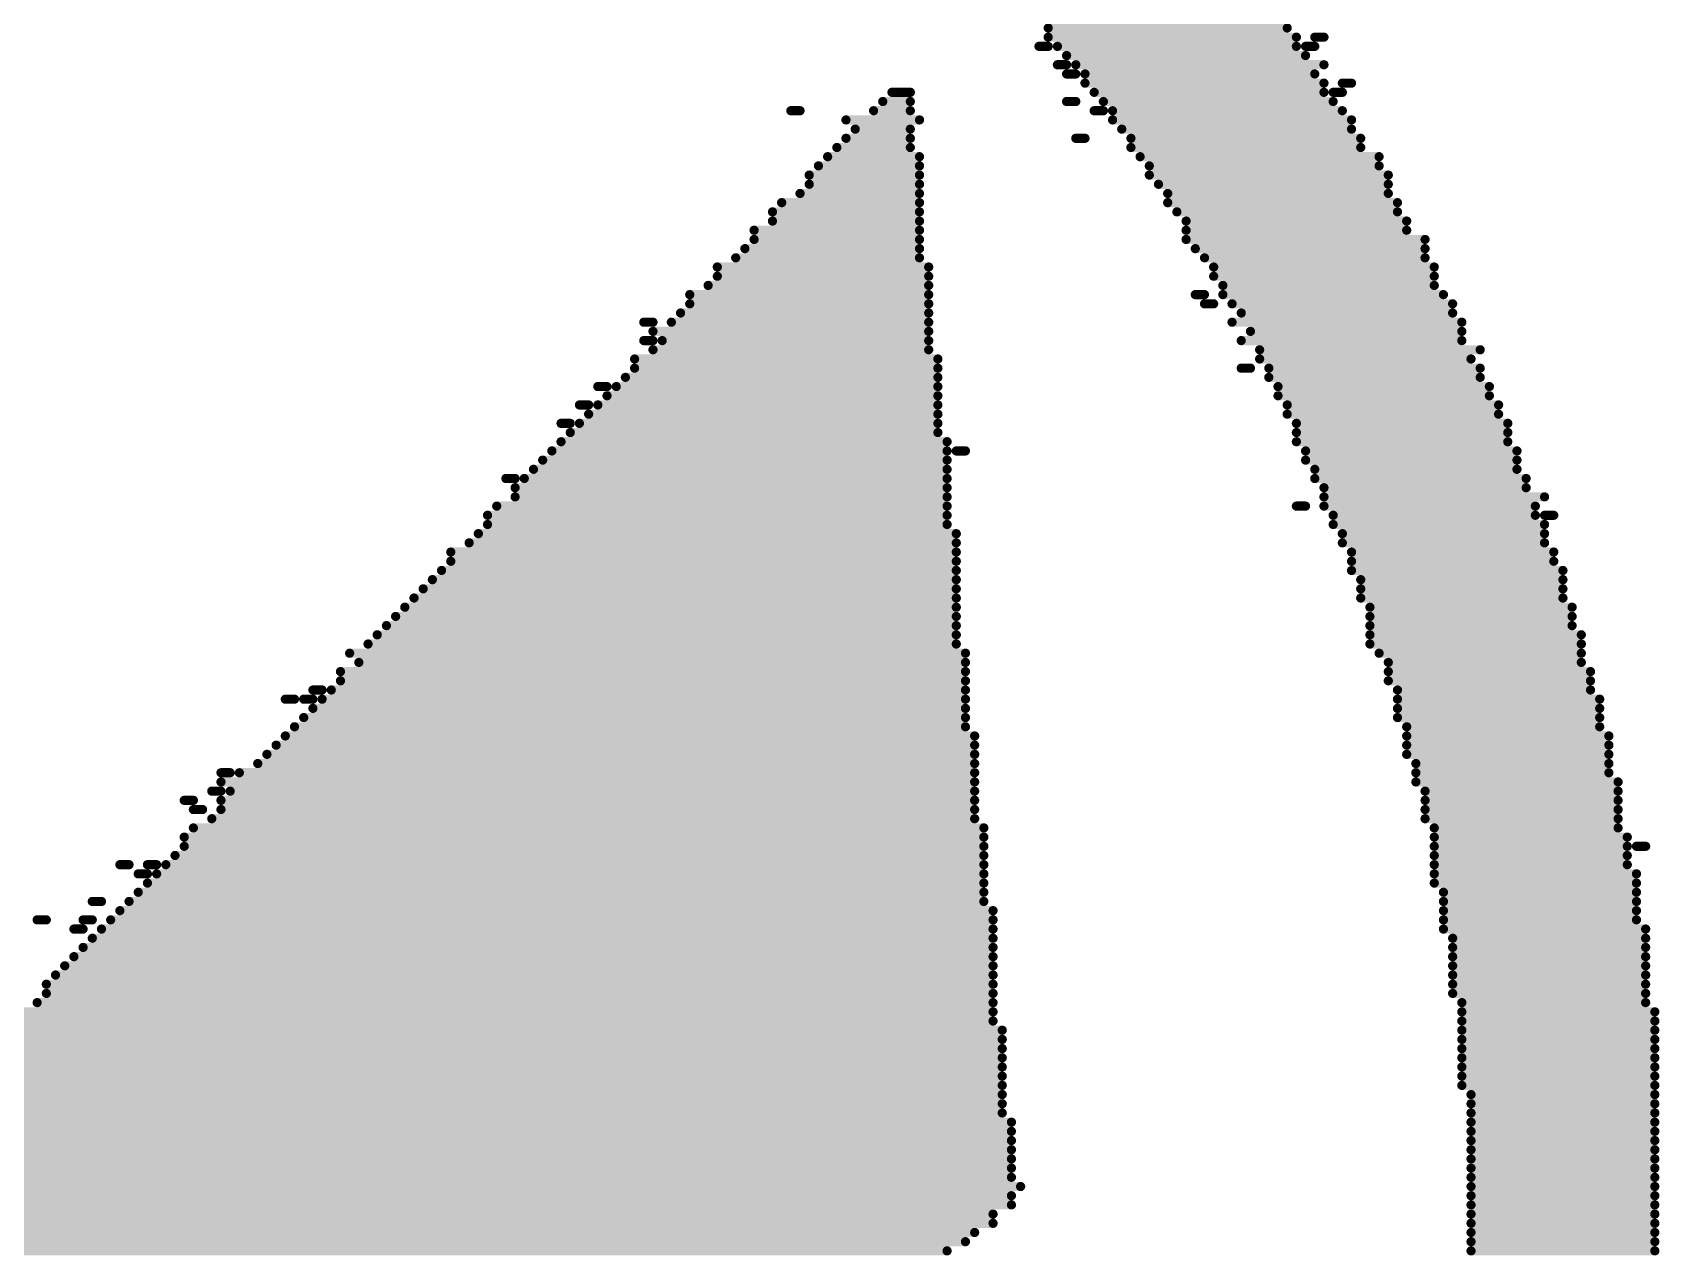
# Model space of a CAD drawing. Header units: inches. Extents: x -0.4 to 12.9, y -0.9 to 6.
# Drawn here: x 0.855 to 1.032, y 2.1368 to 2.2698 of the extents above; entities that cross this region are included whole.
import ezdxf

# ---------------------------------------------------------------- set-up
doc = ezdxf.new("R2010")
doc.units = ezdxf.units.IN
doc.header["$MEASUREMENT"] = 0
doc.layers.add('Bottom Overlay', color=54, linetype='Continuous')

msp = doc.modelspace()

# ---------------------------------------------------------------- linework, layer by layer
at = {"layer": 'Bottom Overlay', "const_width": 0.001}
for points in [[(0.96545, 2.27025), (0.99145, 2.27025)], [(0.96545, 2.26925), (0.99245, 2.26925)], [(0.99445, 2.26925), (0.99545, 2.26925)], [(0.96445, 2.26825), (0.96545, 2.26825)], [(0.96645, 2.26825), (0.99245, 2.26825)], [(0.96745, 2.26725), (0.99345, 2.26725)], [(0.99345, 2.26825), (0.99445, 2.26825)], [(0.96645, 2.26625), (0.96745, 2.26625)], [(0.96745, 2.26525), (0.96845, 2.26525)], [(0.96845, 2.26625), (0.99545, 2.26625)], [(0.96945, 2.26525), (0.99445, 2.26525)], [(0.96945, 2.26425), (0.99545, 2.26425)], [(0.99745, 2.26425), (0.99845, 2.26425)], [(0.94745, 2.26225), (0.95045, 2.26225)], [(0.94845, 2.26325), (0.95045, 2.26325)], [(0.96745, 2.26225), (0.96845, 2.26225)], [(0.97045, 2.26325), (0.99545, 2.26325)], [(0.97145, 2.26225), (0.99645, 2.26225)], [(0.99645, 2.26325), (0.99745, 2.26325)], [(0.93745, 2.26125), (0.93845, 2.26125)], [(0.94345, 2.26025), (0.95145, 2.26025)], [(0.94645, 2.26125), (0.95045, 2.26125)], [(0.97045, 2.26125), (0.97145, 2.26125)], [(0.97245, 2.26125), (0.99745, 2.26125)], [(0.97245, 2.26025), (0.99845, 2.26025)], [(0.94345, 2.25825), (0.95045, 2.25825)], [(0.94445, 2.25925), (0.95045, 2.25925)], [(0.96845, 2.25825), (0.96945, 2.25825)], [(0.97345, 2.25925), (0.99845, 2.25925)], [(0.97445, 2.25825), (0.99945, 2.25825)], [(0.94145, 2.25625), (0.95145, 2.25625)], [(0.94245, 2.25725), (0.95045, 2.25725)], [(0.97445, 2.25725), (0.99945, 2.25725)], [(0.97545, 2.25625), (1.00145, 2.25625)], [(0.94045, 2.25525), (0.95145, 2.25525)], [(0.97645, 2.25525), (1.00145, 2.25525)], [(0.93945, 2.25425), (0.95145, 2.25425)], [(0.93945, 2.25325), (0.95145, 2.25325)], [(0.97645, 2.25425), (1.00245, 2.25425)], [(0.97745, 2.25325), (1.00245, 2.25325)], [(0.93645, 2.25125), (0.95145, 2.25125)], [(0.93845, 2.25225), (0.95145, 2.25225)], [(0.97845, 2.25225), (1.00245, 2.25225)], [(0.97845, 2.25125), (1.00345, 2.25125)], [(0.93545, 2.25025), (0.95145, 2.25025)], [(0.93545, 2.24925), (0.95145, 2.24925)], [(0.97945, 2.25025), (1.00345, 2.25025)], [(0.98045, 2.24925), (1.00445, 2.24925)], [(0.93345, 2.24825), (0.95145, 2.24825)], [(0.98045, 2.24825), (1.00445, 2.24825)], [(0.93245, 2.24625), (0.95145, 2.24625)], [(0.93345, 2.24725), (0.95145, 2.24725)], [(0.98045, 2.24725), (1.00645, 2.24725)], [(0.98145, 2.24625), (1.00645, 2.24625)], [(0.92945, 2.24425), (0.95245, 2.24425)], [(0.93145, 2.24525), (0.95145, 2.24525)], [(0.98245, 2.24525), (1.00645, 2.24525)], [(0.98345, 2.24425), (1.00745, 2.24425)], [(0.92845, 2.24225), (0.95245, 2.24225)], [(0.92945, 2.24325), (0.95245, 2.24325)], [(0.98345, 2.24325), (1.00745, 2.24325)], [(0.98445, 2.24225), (1.00745, 2.24225)], [(0.92645, 2.24125), (0.95245, 2.24125)], [(0.98145, 2.24125), (0.98245, 2.24125)], [(0.98445, 2.24125), (1.00845, 2.24125)], [(0.92545, 2.23925), (0.95245, 2.23925)], [(0.92645, 2.24025), (0.95245, 2.24025)], [(0.98245, 2.24025), (0.98345, 2.24025)], [(0.98545, 2.24025), (1.00945, 2.24025)], [(0.98645, 2.23925), (1.00945, 2.23925)], [(0.92145, 2.23825), (0.92245, 2.23825)], [(0.92245, 2.23725), (0.95245, 2.23725)], [(0.92445, 2.23825), (0.95245, 2.23825)], [(0.98545, 2.23825), (1.01045, 2.23825)], [(0.98745, 2.23725), (1.01045, 2.23725)], [(0.92145, 2.23625), (0.92245, 2.23625)], [(0.92245, 2.23525), (0.95245, 2.23525)], [(0.92345, 2.23625), (0.95245, 2.23625)], [(0.98645, 2.23625), (1.01045, 2.23625)], [(0.98845, 2.23525), (1.01245, 2.23525)], [(0.92045, 2.23425), (0.95345, 2.23425)], [(0.92045, 2.23325), (0.95345, 2.23325)], [(0.98645, 2.23325), (0.98745, 2.23325)], [(0.98845, 2.23425), (1.01145, 2.23425)], [(0.98945, 2.23325), (1.01245, 2.23325)], [(0.91945, 2.23225), (0.95345, 2.23225)], [(0.98945, 2.23225), (1.01245, 2.23225)], [(0.91645, 2.23125), (0.91745, 2.23125)], [(0.91745, 2.23025), (0.95345, 2.23025)], [(0.91845, 2.23125), (0.95345, 2.23125)], [(0.99045, 2.23125), (1.01345, 2.23125)], [(0.99045, 2.23025), (1.01345, 2.23025)], [(0.91445, 2.22925), (0.91545, 2.22925)], [(0.91545, 2.22825), (0.95345, 2.22825)], [(0.91645, 2.22925), (0.95345, 2.22925)], [(0.99145, 2.22925), (1.01445, 2.22925)], [(0.99145, 2.22825), (1.01445, 2.22825)], [(0.91245, 2.22725), (0.91345, 2.22725)], [(0.91345, 2.22625), (0.95345, 2.22625)], [(0.91445, 2.22725), (0.95345, 2.22725)], [(0.99245, 2.22725), (1.01545, 2.22725)], [(0.99245, 2.22625), (1.01545, 2.22625)], [(0.91245, 2.22525), (0.95445, 2.22525)], [(0.99245, 2.22525), (1.01545, 2.22525)], [(0.91045, 2.22325), (0.95445, 2.22325)], [(0.91145, 2.22425), (0.95445, 2.22425)], [(0.95545, 2.22425), (0.95645, 2.22425)], [(0.99345, 2.22425), (1.01645, 2.22425)], [(0.99345, 2.22325), (1.01645, 2.22325)], [(0.90645, 2.22125), (0.90745, 2.22125)], [(0.90845, 2.22125), (0.95445, 2.22125)], [(0.90945, 2.22225), (0.95445, 2.22225)], [(0.99445, 2.22225), (1.01645, 2.22225)], [(0.99445, 2.22125), (1.01745, 2.22125)], [(0.90745, 2.22025), (0.95445, 2.22025)], [(0.90745, 2.21925), (0.95445, 2.21925)], [(0.99545, 2.22025), (1.01745, 2.22025)], [(0.99545, 2.21925), (1.01945, 2.21925)], [(0.90545, 2.21825), (0.95445, 2.21825)], [(0.99245, 2.21825), (0.99345, 2.21825)], [(0.99545, 2.21825), (1.01845, 2.21825)], [(0.90445, 2.21725), (0.95445, 2.21725)], [(0.90445, 2.21625), (0.95445, 2.21625)], [(0.99645, 2.21725), (1.01845, 2.21725)], [(0.99645, 2.21625), (1.01945, 2.21625)], [(1.01945, 2.21725), (1.02045, 2.21725)], [(0.90245, 2.21425), (0.95545, 2.21425)], [(0.90345, 2.21525), (0.95545, 2.21525)], [(0.99745, 2.21525), (1.01945, 2.21525)], [(0.99745, 2.21425), (1.01945, 2.21425)], [(0.90045, 2.21325), (0.95545, 2.21325)], [(0.90045, 2.21225), (0.95545, 2.21225)], [(0.99845, 2.21325), (1.02045, 2.21325)], [(0.99845, 2.21225), (1.02045, 2.21225)], [(0.89845, 2.21025), (0.95545, 2.21025)], [(0.89945, 2.21125), (0.95545, 2.21125)], [(0.99845, 2.21125), (1.02145, 2.21125)], [(0.99945, 2.21025), (1.02145, 2.21025)], [(0.89745, 2.20925), (0.95545, 2.20925)], [(0.99945, 2.20925), (1.02145, 2.20925)], [(0.89545, 2.20725), (0.95545, 2.20725)], [(0.89645, 2.20825), (0.95545, 2.20825)], [(0.99945, 2.20825), (1.02145, 2.20825)], [(1.00045, 2.20725), (1.02245, 2.20725)], [(0.89345, 2.20525), (0.95545, 2.20525)], [(0.89445, 2.20625), (0.95545, 2.20625)], [(1.00045, 2.20625), (1.02245, 2.20625)], [(1.00045, 2.20525), (1.02245, 2.20525)], [(0.89145, 2.20325), (0.95545, 2.20325)], [(0.89245, 2.20425), (0.95545, 2.20425)], [(1.00045, 2.20425), (1.02345, 2.20425)], [(1.00045, 2.20325), (1.02345, 2.20325)], [(0.88945, 2.20225), (0.95645, 2.20225)], [(1.00145, 2.20225), (1.02345, 2.20225)], [(0.88845, 2.20025), (0.95645, 2.20025)], [(0.89045, 2.20125), (0.95645, 2.20125)], [(1.00245, 2.20125), (1.02345, 2.20125)], [(1.00245, 2.20025), (1.02445, 2.20025)], [(0.88545, 2.19825), (0.88645, 2.19825)], [(0.88745, 2.19825), (0.95645, 2.19825)], [(0.88845, 2.19925), (0.95645, 2.19925)], [(1.00245, 2.19925), (1.02445, 2.19925)], [(1.00345, 2.19825), (1.02445, 2.19825)], [(0.88245, 2.19725), (0.88345, 2.19725)], [(0.88445, 2.19725), (0.88545, 2.19725)], [(0.88545, 2.19625), (0.95645, 2.19625)], [(0.88645, 2.19725), (0.95645, 2.19725)], [(1.00345, 2.19725), (1.02545, 2.19725)], [(1.00345, 2.19625), (1.02545, 2.19625)], [(0.88445, 2.19525), (0.95645, 2.19525)], [(1.00345, 2.19525), (1.02545, 2.19525)], [(0.88245, 2.19325), (0.95745, 2.19325)], [(0.88345, 2.19425), (0.95645, 2.19425)], [(1.00445, 2.19425), (1.02545, 2.19425)], [(1.00445, 2.19325), (1.02645, 2.19325)], [(0.88045, 2.19125), (0.95745, 2.19125)], [(0.88145, 2.19225), (0.95745, 2.19225)], [(1.00445, 2.19225), (1.02645, 2.19225)], [(1.00445, 2.19125), (1.02645, 2.19125)], [(0.87545, 2.18925), (0.87645, 2.18925)], [(0.87745, 2.18925), (0.95745, 2.18925)], [(0.87945, 2.19025), (0.95745, 2.19025)], [(1.00545, 2.19025), (1.02645, 2.19025)], [(1.00545, 2.18925), (1.02645, 2.18925)], [(0.87445, 2.18725), (0.87545, 2.18725)], [(0.87545, 2.18825), (0.95745, 2.18825)], [(0.87645, 2.18725), (0.95745, 2.18725)], [(1.00545, 2.18825), (1.02745, 2.18825)], [(1.00645, 2.18725), (1.02745, 2.18725)], [(0.87145, 2.18625), (0.87245, 2.18625)], [(0.87545, 2.18625), (0.95745, 2.18625)], [(1.00645, 2.18625), (1.02745, 2.18625)], [(0.87245, 2.18525), (0.87345, 2.18525)], [(0.87445, 2.18425), (0.95745, 2.18425)], [(0.87545, 2.18525), (0.95745, 2.18525)], [(1.00645, 2.18525), (1.02745, 2.18525)], [(1.00645, 2.18425), (1.02745, 2.18425)], [(0.87145, 2.18225), (0.95845, 2.18225)], [(0.87245, 2.18325), (0.95845, 2.18325)], [(1.00745, 2.18325), (1.02745, 2.18325)], [(1.00745, 2.18225), (1.02845, 2.18225)], [(0.87045, 2.18025), (0.95845, 2.18025)], [(0.87145, 2.18125), (0.95845, 2.18125)], [(1.00745, 2.18125), (1.02845, 2.18125)], [(1.00745, 2.18025), (1.02845, 2.18025)], [(1.02945, 2.18125), (1.03045, 2.18125)], [(0.86445, 2.17925), (0.86545, 2.17925)], [(0.86745, 2.17925), (0.86845, 2.17925)], [(0.86945, 2.17925), (0.95845, 2.17925)], [(1.00745, 2.17925), (1.02845, 2.17925)], [(0.86645, 2.17825), (0.86745, 2.17825)], [(0.86745, 2.17725), (0.95845, 2.17725)], [(0.86845, 2.17825), (0.95845, 2.17825)], [(1.00745, 2.17825), (1.02945, 2.17825)], [(1.00745, 2.17725), (1.02945, 2.17725)], [(0.86145, 2.17525), (0.86245, 2.17525)], [(0.86545, 2.17525), (0.95845, 2.17525)], [(0.86645, 2.17625), (0.95845, 2.17625)], [(1.00845, 2.17625), (1.02945, 2.17625)], [(1.00845, 2.17525), (1.02945, 2.17525)], [(0.85545, 2.17325), (0.85645, 2.17325)], [(0.86045, 2.17325), (0.86145, 2.17325)], [(0.86345, 2.17325), (0.95945, 2.17325)], [(0.86445, 2.17425), (0.95945, 2.17425)], [(1.00845, 2.17425), (1.02945, 2.17425)], [(1.00845, 2.17325), (1.02945, 2.17325)], [(0.85945, 2.17225), (0.86045, 2.17225)], [(0.86245, 2.17225), (0.95945, 2.17225)], [(1.00845, 2.17225), (1.03045, 2.17225)], [(0.86045, 2.17025), (0.95945, 2.17025)], [(0.86145, 2.17125), (0.95945, 2.17125)], [(1.00945, 2.17125), (1.03045, 2.17125)], [(1.00945, 2.17025), (1.03045, 2.17025)], [(0.85845, 2.16825), (0.95945, 2.16825)], [(0.85945, 2.16925), (0.95945, 2.16925)], [(1.00945, 2.16925), (1.03045, 2.16925)], [(1.00945, 2.16825), (1.03045, 2.16825)], [(0.85645, 2.16625), (0.95945, 2.16625)], [(0.85745, 2.16725), (0.95945, 2.16725)], [(1.00945, 2.16725), (1.03045, 2.16725)], [(1.00945, 2.16625), (1.03045, 2.16625)], [(0.85545, 2.16425), (0.95945, 2.16425)], [(0.85645, 2.16525), (0.95945, 2.16525)], [(1.00945, 2.16525), (1.03045, 2.16525)], [(1.01045, 2.16425), (1.03045, 2.16425)], [(0.74745, 2.16325), (0.95945, 2.16325)], [(1.01045, 2.16325), (1.03145, 2.16325)], [(0.74945, 2.16225), (0.95945, 2.16225)], [(0.75045, 2.16125), (0.96045, 2.16125)], [(1.01045, 2.16225), (1.03145, 2.16225)], [(1.01045, 2.16125), (1.03145, 2.16125)], [(0.75145, 2.16025), (0.96045, 2.16025)], [(0.75245, 2.15925), (0.96045, 2.15925)], [(1.01045, 2.16025), (1.03145, 2.16025)], [(1.01045, 2.15925), (1.03145, 2.15925)], [(0.75245, 2.15825), (0.96045, 2.15825)], [(0.75345, 2.15725), (0.96045, 2.15725)], [(1.01045, 2.15825), (1.03145, 2.15825)], [(1.01045, 2.15725), (1.03145, 2.15725)], [(0.75545, 2.15625), (0.96045, 2.15625)], [(1.01045, 2.15625), (1.03145, 2.15625)], [(0.75645, 2.15525), (0.96045, 2.15525)], [(0.75645, 2.15425), (0.96045, 2.15425)], [(1.01045, 2.15525), (1.03145, 2.15525)], [(1.01145, 2.15425), (1.03145, 2.15425)], [(0.75745, 2.15325), (0.96045, 2.15325)], [(0.75845, 2.15225), (0.96045, 2.15225)], [(1.01145, 2.15325), (1.03145, 2.15325)], [(1.01145, 2.15225), (1.03145, 2.15225)], [(0.75945, 2.15125), (0.96145, 2.15125)], [(0.76045, 2.15025), (0.96145, 2.15025)], [(1.01145, 2.15125), (1.03145, 2.15125)], [(1.01145, 2.15025), (1.03145, 2.15025)], [(0.76045, 2.14925), (0.96145, 2.14925)], [(1.01145, 2.14925), (1.03145, 2.14925)], [(0.76145, 2.14825), (0.96145, 2.14825)], [(0.76245, 2.14725), (0.96145, 2.14725)], [(1.01145, 2.14825), (1.03145, 2.14825)], [(1.01145, 2.14725), (1.03145, 2.14725)], [(0.76345, 2.14625), (0.96145, 2.14625)], [(0.76445, 2.14525), (0.96145, 2.14525)], [(1.01145, 2.14625), (1.03145, 2.14625)], [(1.01145, 2.14525), (1.03145, 2.14525)], [(0.76545, 2.14425), (0.96245, 2.14425)], [(0.76545, 2.14325), (0.96145, 2.14325)], [(1.01145, 2.14425), (1.03145, 2.14425)], [(1.01145, 2.14325), (1.03145, 2.14325)], [(0.76645, 2.14225), (0.96145, 2.14225)], [(0.76745, 2.14125), (0.95945, 2.14125)], [(1.01145, 2.14225), (1.03145, 2.14225)], [(1.01145, 2.14125), (1.03145, 2.14125)], [(0.76845, 2.14025), (0.95945, 2.14025)], [(1.01145, 2.14025), (1.03145, 2.14025)], [(0.76945, 2.13925), (0.95745, 2.13925)], [(0.77045, 2.13825), (0.95645, 2.13825)], [(1.01145, 2.13925), (1.03145, 2.13925)], [(1.01145, 2.13825), (1.03145, 2.13825)], [(0.77145, 2.13725), (0.95445, 2.13725)], [(1.01145, 2.13725), (1.03145, 2.13725)]]:
    msp.add_lwpolyline(points, dxfattribs=at)
at = {"layer": 'Bottom Overlay', "const_width": 0.0005}
for points in [[(0.9652, 2.27025, 1), (0.9657, 2.27025, 1)], [(0.9652, 2.26925, 1), (0.9657, 2.26925, 1)], [(0.9912, 2.27025, 1), (0.9917, 2.27025, 1)], [(0.9922, 2.26925, 1), (0.9927, 2.26925, 1)], [(0.9942, 2.26925, 1), (0.9947, 2.26925, 1)], [(0.9952, 2.26925, 1), (0.9957, 2.26925, 1)], [(0.9642, 2.26825, 1), (0.9647, 2.26825, 1)], [(0.9652, 2.26825, 1), (0.9657, 2.26825, 1)], [(0.9662, 2.26825, 1), (0.9667, 2.26825, 1)], [(0.9672, 2.26725, 1), (0.9677, 2.26725, 1)], [(0.9922, 2.26825, 1), (0.9927, 2.26825, 1)], [(0.9932, 2.26825, 1), (0.9937, 2.26825, 1)], [(0.9932, 2.26725, 1), (0.9937, 2.26725, 1)], [(0.9942, 2.26825, 1), (0.9947, 2.26825, 1)], [(0.9662, 2.26625, 1), (0.9667, 2.26625, 1)], [(0.9672, 2.26625, 1), (0.9677, 2.26625, 1)], [(0.9672, 2.26525, 1), (0.9677, 2.26525, 1)], [(0.9682, 2.26625, 1), (0.9687, 2.26625, 1)], [(0.9682, 2.26525, 1), (0.9687, 2.26525, 1)], [(0.9692, 2.26525, 1), (0.9697, 2.26525, 1)], [(0.9942, 2.26525, 1), (0.9947, 2.26525, 1)], [(0.9952, 2.26625, 1), (0.9957, 2.26625, 1)], [(0.9692, 2.26425, 1), (0.9697, 2.26425, 1)], [(0.9952, 2.26425, 1), (0.9957, 2.26425, 1)], [(0.9972, 2.26425, 1), (0.9977, 2.26425, 1)], [(0.9982, 2.26425, 1), (0.9987, 2.26425, 1)], [(0.9472, 2.26225, 1), (0.9477, 2.26225, 1)], [(0.9482, 2.26325, 1), (0.9487, 2.26325, 1)], [(0.9502, 2.26325, 1), (0.9507, 2.26325, 1)], [(0.9502, 2.26225, 1), (0.9507, 2.26225, 1)], [(0.9672, 2.26225, 1), (0.9677, 2.26225, 1)], [(0.9682, 2.26225, 1), (0.9687, 2.26225, 1)], [(0.9702, 2.26325, 1), (0.9707, 2.26325, 1)], [(0.9712, 2.26225, 1), (0.9717, 2.26225, 1)], [(0.9952, 2.26325, 1), (0.9957, 2.26325, 1)], [(0.9962, 2.26325, 1), (0.9967, 2.26325, 1)], [(0.9962, 2.26225, 1), (0.9967, 2.26225, 1)], [(0.9972, 2.26325, 1), (0.9977, 2.26325, 1)], [(0.9372, 2.26125, 1), (0.9377, 2.26125, 1)], [(0.9382, 2.26125, 1), (0.9387, 2.26125, 1)], [(0.9432, 2.26025, 1), (0.9437, 2.26025, 1)], [(0.9462, 2.26125, 1), (0.9467, 2.26125, 1)], [(0.9502, 2.26125, 1), (0.9507, 2.26125, 1)], [(0.9512, 2.26025, 1), (0.9517, 2.26025, 1)], [(0.9702, 2.26125, 1), (0.9707, 2.26125, 1)], [(0.9712, 2.26125, 1), (0.9717, 2.26125, 1)], [(0.9722, 2.26125, 1), (0.9727, 2.26125, 1)], [(0.9722, 2.26025, 1), (0.9727, 2.26025, 1)], [(0.9972, 2.26125, 1), (0.9977, 2.26125, 1)], [(0.9982, 2.26025, 1), (0.9987, 2.26025, 1)], [(0.9432, 2.25825, 1), (0.9437, 2.25825, 1)], [(0.9442, 2.25925, 1), (0.9447, 2.25925, 1)], [(0.9502, 2.25925, 1), (0.9507, 2.25925, 1)], [(0.9502, 2.25825, 1), (0.9507, 2.25825, 1)], [(0.9682, 2.25825, 1), (0.9687, 2.25825, 1)], [(0.9692, 2.25825, 1), (0.9697, 2.25825, 1)], [(0.9732, 2.25925, 1), (0.9737, 2.25925, 1)], [(0.9742, 2.25825, 1), (0.9747, 2.25825, 1)], [(0.9982, 2.25925, 1), (0.9987, 2.25925, 1)], [(0.9992, 2.25825, 1), (0.9997, 2.25825, 1)], [(0.9412, 2.25625, 1), (0.9417, 2.25625, 1)], [(0.9422, 2.25725, 1), (0.9427, 2.25725, 1)], [(0.9502, 2.25725, 1), (0.9507, 2.25725, 1)], [(0.9512, 2.25625, 1), (0.9517, 2.25625, 1)], [(0.9742, 2.25725, 1), (0.9747, 2.25725, 1)], [(0.9752, 2.25625, 1), (0.9757, 2.25625, 1)], [(0.9992, 2.25725, 1), (0.9997, 2.25725, 1)], [(1.0012, 2.25625, 1), (1.0017, 2.25625, 1)], [(0.9402, 2.25525, 1), (0.9407, 2.25525, 1)], [(0.9512, 2.25525, 1), (0.9517, 2.25525, 1)], [(0.9762, 2.25525, 1), (0.9767, 2.25525, 1)], [(1.0012, 2.25525, 1), (1.0017, 2.25525, 1)], [(0.9392, 2.25425, 1), (0.9397, 2.25425, 1)], [(0.9392, 2.25325, 1), (0.9397, 2.25325, 1)], [(0.9512, 2.25425, 1), (0.9517, 2.25425, 1)], [(0.9512, 2.25325, 1), (0.9517, 2.25325, 1)], [(0.9762, 2.25425, 1), (0.9767, 2.25425, 1)], [(0.9772, 2.25325, 1), (0.9777, 2.25325, 1)], [(1.0022, 2.25425, 1), (1.0027, 2.25425, 1)], [(1.0022, 2.25325, 1), (1.0027, 2.25325, 1)], [(0.9362, 2.25125, 1), (0.9367, 2.25125, 1)], [(0.9382, 2.25225, 1), (0.9387, 2.25225, 1)], [(0.9512, 2.25225, 1), (0.9517, 2.25225, 1)], [(0.9512, 2.25125, 1), (0.9517, 2.25125, 1)], [(0.9782, 2.25225, 1), (0.9787, 2.25225, 1)], [(0.9782, 2.25125, 1), (0.9787, 2.25125, 1)], [(1.0022, 2.25225, 1), (1.0027, 2.25225, 1)], [(1.0032, 2.25125, 1), (1.0037, 2.25125, 1)], [(0.9352, 2.25025, 1), (0.9357, 2.25025, 1)], [(0.9352, 2.24925, 1), (0.9357, 2.24925, 1)], [(0.9512, 2.25025, 1), (0.9517, 2.25025, 1)], [(0.9512, 2.24925, 1), (0.9517, 2.24925, 1)], [(0.9792, 2.25025, 1), (0.9797, 2.25025, 1)], [(0.9802, 2.24925, 1), (0.9807, 2.24925, 1)], [(1.0032, 2.25025, 1), (1.0037, 2.25025, 1)], [(1.0042, 2.24925, 1), (1.0047, 2.24925, 1)], [(0.9332, 2.24825, 1), (0.9337, 2.24825, 1)], [(0.9512, 2.24825, 1), (0.9517, 2.24825, 1)], [(0.9802, 2.24825, 1), (0.9807, 2.24825, 1)], [(1.0042, 2.24825, 1), (1.0047, 2.24825, 1)], [(0.9322, 2.24625, 1), (0.9327, 2.24625, 1)], [(0.9332, 2.24725, 1), (0.9337, 2.24725, 1)], [(0.9512, 2.24725, 1), (0.9517, 2.24725, 1)], [(0.9512, 2.24625, 1), (0.9517, 2.24625, 1)], [(0.9802, 2.24725, 1), (0.9807, 2.24725, 1)], [(0.9812, 2.24625, 1), (0.9817, 2.24625, 1)], [(1.0062, 2.24725, 1), (1.0067, 2.24725, 1)], [(1.0062, 2.24625, 1), (1.0067, 2.24625, 1)], [(0.9292, 2.24425, 1), (0.9297, 2.24425, 1)], [(0.9312, 2.24525, 1), (0.9317, 2.24525, 1)], [(0.9512, 2.24525, 1), (0.9517, 2.24525, 1)], [(0.9522, 2.24425, 1), (0.9527, 2.24425, 1)], [(0.9822, 2.24525, 1), (0.9827, 2.24525, 1)], [(0.9832, 2.24425, 1), (0.9837, 2.24425, 1)], [(1.0062, 2.24525, 1), (1.0067, 2.24525, 1)], [(1.0072, 2.24425, 1), (1.0077, 2.24425, 1)], [(0.9282, 2.24225, 1), (0.9287, 2.24225, 1)], [(0.9292, 2.24325, 1), (0.9297, 2.24325, 1)], [(0.9522, 2.24325, 1), (0.9527, 2.24325, 1)], [(0.9522, 2.24225, 1), (0.9527, 2.24225, 1)], [(0.9832, 2.24325, 1), (0.9837, 2.24325, 1)], [(0.9842, 2.24225, 1), (0.9847, 2.24225, 1)], [(1.0072, 2.24325, 1), (1.0077, 2.24325, 1)], [(1.0072, 2.24225, 1), (1.0077, 2.24225, 1)], [(0.9262, 2.24125, 1), (0.9267, 2.24125, 1)], [(0.9522, 2.24125, 1), (0.9527, 2.24125, 1)], [(0.9812, 2.24125, 1), (0.9817, 2.24125, 1)], [(0.9822, 2.24125, 1), (0.9827, 2.24125, 1)], [(0.9842, 2.24125, 1), (0.9847, 2.24125, 1)], [(1.0082, 2.24125, 1), (1.0087, 2.24125, 1)], [(0.9252, 2.23925, 1), (0.9257, 2.23925, 1)], [(0.9262, 2.24025, 1), (0.9267, 2.24025, 1)], [(0.9522, 2.24025, 1), (0.9527, 2.24025, 1)], [(0.9522, 2.23925, 1), (0.9527, 2.23925, 1)], [(0.9822, 2.24025, 1), (0.9827, 2.24025, 1)], [(0.9832, 2.24025, 1), (0.9837, 2.24025, 1)], [(0.9852, 2.24025, 1), (0.9857, 2.24025, 1)], [(0.9862, 2.23925, 1), (0.9867, 2.23925, 1)], [(1.0092, 2.24025, 1), (1.0097, 2.24025, 1)], [(1.0092, 2.23925, 1), (1.0097, 2.23925, 1)], [(0.9212, 2.23825, 1), (0.9217, 2.23825, 1)], [(0.9222, 2.23825, 1), (0.9227, 2.23825, 1)], [(0.9222, 2.23725, 1), (0.9227, 2.23725, 1)], [(0.9242, 2.23825, 1), (0.9247, 2.23825, 1)], [(0.9522, 2.23825, 1), (0.9527, 2.23825, 1)], [(0.9522, 2.23725, 1), (0.9527, 2.23725, 1)], [(0.9852, 2.23825, 1), (0.9857, 2.23825, 1)], [(0.9872, 2.23725, 1), (0.9877, 2.23725, 1)], [(1.0102, 2.23825, 1), (1.0107, 2.23825, 1)], [(1.0102, 2.23725, 1), (1.0107, 2.23725, 1)], [(0.9212, 2.23625, 1), (0.9217, 2.23625, 1)], [(0.9222, 2.23625, 1), (0.9227, 2.23625, 1)], [(0.9222, 2.23525, 1), (0.9227, 2.23525, 1)], [(0.9232, 2.23625, 1), (0.9237, 2.23625, 1)], [(0.9522, 2.23625, 1), (0.9527, 2.23625, 1)], [(0.9522, 2.23525, 1), (0.9527, 2.23525, 1)], [(0.9862, 2.23625, 1), (0.9867, 2.23625, 1)], [(0.9882, 2.23525, 1), (0.9887, 2.23525, 1)], [(1.0102, 2.23625, 1), (1.0107, 2.23625, 1)], [(1.0122, 2.23525, 1), (1.0127, 2.23525, 1)], [(0.9202, 2.23425, 1), (0.9207, 2.23425, 1)], [(0.9202, 2.23325, 1), (0.9207, 2.23325, 1)], [(0.9532, 2.23425, 1), (0.9537, 2.23425, 1)], [(0.9532, 2.23325, 1), (0.9537, 2.23325, 1)], [(0.9862, 2.23325, 1), (0.9867, 2.23325, 1)], [(0.9872, 2.23325, 1), (0.9877, 2.23325, 1)], [(0.9882, 2.23425, 1), (0.9887, 2.23425, 1)], [(0.9892, 2.23325, 1), (0.9897, 2.23325, 1)], [(1.0112, 2.23425, 1), (1.0117, 2.23425, 1)], [(1.0122, 2.23325, 1), (1.0127, 2.23325, 1)], [(0.9192, 2.23225, 1), (0.9197, 2.23225, 1)], [(0.9532, 2.23225, 1), (0.9537, 2.23225, 1)], [(0.9892, 2.23225, 1), (0.9897, 2.23225, 1)], [(1.0122, 2.23225, 1), (1.0127, 2.23225, 1)], [(0.9162, 2.23125, 1), (0.9167, 2.23125, 1)], [(0.9172, 2.23125, 1), (0.9177, 2.23125, 1)], [(0.9172, 2.23025, 1), (0.9177, 2.23025, 1)], [(0.9182, 2.23125, 1), (0.9187, 2.23125, 1)], [(0.9532, 2.23125, 1), (0.9537, 2.23125, 1)], [(0.9532, 2.23025, 1), (0.9537, 2.23025, 1)], [(0.9902, 2.23125, 1), (0.9907, 2.23125, 1)], [(0.9902, 2.23025, 1), (0.9907, 2.23025, 1)], [(1.0132, 2.23125, 1), (1.0137, 2.23125, 1)], [(1.0132, 2.23025, 1), (1.0137, 2.23025, 1)], [(0.9142, 2.22925, 1), (0.9147, 2.22925, 1)], [(0.9152, 2.22925, 1), (0.9157, 2.22925, 1)], [(0.9152, 2.22825, 1), (0.9157, 2.22825, 1)], [(0.9162, 2.22925, 1), (0.9167, 2.22925, 1)], [(0.9532, 2.22925, 1), (0.9537, 2.22925, 1)], [(0.9532, 2.22825, 1), (0.9537, 2.22825, 1)], [(0.9912, 2.22925, 1), (0.9917, 2.22925, 1)], [(0.9912, 2.22825, 1), (0.9917, 2.22825, 1)], [(1.0142, 2.22925, 1), (1.0147, 2.22925, 1)], [(1.0142, 2.22825, 1), (1.0147, 2.22825, 1)], [(0.9122, 2.22725, 1), (0.9127, 2.22725, 1)], [(0.9132, 2.22725, 1), (0.9137, 2.22725, 1)], [(0.9132, 2.22625, 1), (0.9137, 2.22625, 1)], [(0.9142, 2.22725, 1), (0.9147, 2.22725, 1)], [(0.9532, 2.22725, 1), (0.9537, 2.22725, 1)], [(0.9532, 2.22625, 1), (0.9537, 2.22625, 1)], [(0.9922, 2.22725, 1), (0.9927, 2.22725, 1)], [(0.9922, 2.22625, 1), (0.9927, 2.22625, 1)], [(1.0152, 2.22725, 1), (1.0157, 2.22725, 1)], [(1.0152, 2.22625, 1), (1.0157, 2.22625, 1)], [(0.9122, 2.22525, 1), (0.9127, 2.22525, 1)], [(0.9542, 2.22525, 1), (0.9547, 2.22525, 1)], [(0.9922, 2.22525, 1), (0.9927, 2.22525, 1)], [(1.0152, 2.22525, 1), (1.0157, 2.22525, 1)], [(0.9102, 2.22325, 1), (0.9107, 2.22325, 1)], [(0.9112, 2.22425, 1), (0.9117, 2.22425, 1)], [(0.9542, 2.22425, 1), (0.9547, 2.22425, 1)], [(0.9542, 2.22325, 1), (0.9547, 2.22325, 1)], [(0.9552, 2.22425, 1), (0.9557, 2.22425, 1)], [(0.9562, 2.22425, 1), (0.9567, 2.22425, 1)], [(0.9932, 2.22425, 1), (0.9937, 2.22425, 1)], [(0.9932, 2.22325, 1), (0.9937, 2.22325, 1)], [(1.0162, 2.22425, 1), (1.0167, 2.22425, 1)], [(1.0162, 2.22325, 1), (1.0167, 2.22325, 1)], [(0.9062, 2.22125, 1), (0.9067, 2.22125, 1)], [(0.9072, 2.22125, 1), (0.9077, 2.22125, 1)], [(0.9082, 2.22125, 1), (0.9087, 2.22125, 1)], [(0.9092, 2.22225, 1), (0.9097, 2.22225, 1)], [(0.9542, 2.22225, 1), (0.9547, 2.22225, 1)], [(0.9542, 2.22125, 1), (0.9547, 2.22125, 1)], [(0.9942, 2.22225, 1), (0.9947, 2.22225, 1)], [(0.9942, 2.22125, 1), (0.9947, 2.22125, 1)], [(1.0162, 2.22225, 1), (1.0167, 2.22225, 1)], [(1.0172, 2.22125, 1), (1.0177, 2.22125, 1)], [(0.9072, 2.22025, 1), (0.9077, 2.22025, 1)], [(0.9072, 2.21925, 1), (0.9077, 2.21925, 1)], [(0.9542, 2.22025, 1), (0.9547, 2.22025, 1)], [(0.9542, 2.21925, 1), (0.9547, 2.21925, 1)], [(0.9952, 2.22025, 1), (0.9957, 2.22025, 1)], [(0.9952, 2.21925, 1), (0.9957, 2.21925, 1)], [(1.0172, 2.22025, 1), (1.0177, 2.22025, 1)], [(1.0192, 2.21925, 1), (1.0197, 2.21925, 1)], [(0.9052, 2.21825, 1), (0.9057, 2.21825, 1)], [(0.9542, 2.21825, 1), (0.9547, 2.21825, 1)], [(0.9922, 2.21825, 1), (0.9927, 2.21825, 1)], [(0.9932, 2.21825, 1), (0.9937, 2.21825, 1)], [(0.9952, 2.21825, 1), (0.9957, 2.21825, 1)], [(1.0182, 2.21825, 1), (1.0187, 2.21825, 1)], [(0.9042, 2.21725, 1), (0.9047, 2.21725, 1)], [(0.9042, 2.21625, 1), (0.9047, 2.21625, 1)], [(0.9542, 2.21725, 1), (0.9547, 2.21725, 1)], [(0.9542, 2.21625, 1), (0.9547, 2.21625, 1)], [(0.9962, 2.21725, 1), (0.9967, 2.21725, 1)], [(0.9962, 2.21625, 1), (0.9967, 2.21625, 1)], [(1.0182, 2.21725, 1), (1.0187, 2.21725, 1)], [(1.0192, 2.21725, 1), (1.0197, 2.21725, 1)], [(1.0192, 2.21625, 1), (1.0197, 2.21625, 1)], [(1.0202, 2.21725, 1), (1.0207, 2.21725, 1)], [(0.9022, 2.21425, 1), (0.9027, 2.21425, 1)], [(0.9032, 2.21525, 1), (0.9037, 2.21525, 1)], [(0.9552, 2.21525, 1), (0.9557, 2.21525, 1)], [(0.9552, 2.21425, 1), (0.9557, 2.21425, 1)], [(0.9972, 2.21525, 1), (0.9977, 2.21525, 1)], [(0.9972, 2.21425, 1), (0.9977, 2.21425, 1)], [(1.0192, 2.21525, 1), (1.0197, 2.21525, 1)], [(1.0192, 2.21425, 1), (1.0197, 2.21425, 1)], [(0.9002, 2.21325, 1), (0.9007, 2.21325, 1)], [(0.9002, 2.21225, 1), (0.9007, 2.21225, 1)], [(0.9552, 2.21325, 1), (0.9557, 2.21325, 1)], [(0.9552, 2.21225, 1), (0.9557, 2.21225, 1)], [(0.9982, 2.21325, 1), (0.9987, 2.21325, 1)], [(0.9982, 2.21225, 1), (0.9987, 2.21225, 1)], [(1.0202, 2.21325, 1), (1.0207, 2.21325, 1)], [(1.0202, 2.21225, 1), (1.0207, 2.21225, 1)], [(0.8982, 2.21025, 1), (0.8987, 2.21025, 1)], [(0.8992, 2.21125, 1), (0.8997, 2.21125, 1)], [(0.9552, 2.21125, 1), (0.9557, 2.21125, 1)], [(0.9552, 2.21025, 1), (0.9557, 2.21025, 1)], [(0.9982, 2.21125, 1), (0.9987, 2.21125, 1)], [(0.9992, 2.21025, 1), (0.9997, 2.21025, 1)], [(1.0212, 2.21125, 1), (1.0217, 2.21125, 1)], [(1.0212, 2.21025, 1), (1.0217, 2.21025, 1)], [(0.8972, 2.20925, 1), (0.8977, 2.20925, 1)], [(0.9552, 2.20925, 1), (0.9557, 2.20925, 1)], [(0.9992, 2.20925, 1), (0.9997, 2.20925, 1)], [(1.0212, 2.20925, 1), (1.0217, 2.20925, 1)], [(0.8952, 2.20725, 1), (0.8957, 2.20725, 1)], [(0.8962, 2.20825, 1), (0.8967, 2.20825, 1)], [(0.9552, 2.20825, 1), (0.9557, 2.20825, 1)], [(0.9552, 2.20725, 1), (0.9557, 2.20725, 1)], [(0.9992, 2.20825, 1), (0.9997, 2.20825, 1)], [(1.0002, 2.20725, 1), (1.0007, 2.20725, 1)], [(1.0212, 2.20825, 1), (1.0217, 2.20825, 1)], [(1.0222, 2.20725, 1), (1.0227, 2.20725, 1)], [(0.8932, 2.20525, 1), (0.8937, 2.20525, 1)], [(0.8942, 2.20625, 1), (0.8947, 2.20625, 1)], [(0.9552, 2.20625, 1), (0.9557, 2.20625, 1)], [(0.9552, 2.20525, 1), (0.9557, 2.20525, 1)], [(1.0002, 2.20625, 1), (1.0007, 2.20625, 1)], [(1.0002, 2.20525, 1), (1.0007, 2.20525, 1)], [(1.0222, 2.20625, 1), (1.0227, 2.20625, 1)], [(1.0222, 2.20525, 1), (1.0227, 2.20525, 1)], [(0.8912, 2.20325, 1), (0.8917, 2.20325, 1)], [(0.8922, 2.20425, 1), (0.8927, 2.20425, 1)], [(0.9552, 2.20425, 1), (0.9557, 2.20425, 1)], [(0.9552, 2.20325, 1), (0.9557, 2.20325, 1)], [(1.0002, 2.20425, 1), (1.0007, 2.20425, 1)], [(1.0002, 2.20325, 1), (1.0007, 2.20325, 1)], [(1.0232, 2.20425, 1), (1.0237, 2.20425, 1)], [(1.0232, 2.20325, 1), (1.0237, 2.20325, 1)], [(0.8892, 2.20225, 1), (0.8897, 2.20225, 1)], [(0.9562, 2.20225, 1), (0.9567, 2.20225, 1)], [(1.0012, 2.20225, 1), (1.0017, 2.20225, 1)], [(1.0232, 2.20225, 1), (1.0237, 2.20225, 1)], [(0.8882, 2.20025, 1), (0.8887, 2.20025, 1)], [(0.8902, 2.20125, 1), (0.8907, 2.20125, 1)], [(0.9562, 2.20125, 1), (0.9567, 2.20125, 1)], [(0.9562, 2.20025, 1), (0.9567, 2.20025, 1)], [(1.0022, 2.20125, 1), (1.0027, 2.20125, 1)], [(1.0022, 2.20025, 1), (1.0027, 2.20025, 1)], [(1.0232, 2.20125, 1), (1.0237, 2.20125, 1)], [(1.0242, 2.20025, 1), (1.0247, 2.20025, 1)], [(0.8852, 2.19825, 1), (0.8857, 2.19825, 1)], [(0.8862, 2.19825, 1), (0.8867, 2.19825, 1)], [(0.8872, 2.19825, 1), (0.8877, 2.19825, 1)], [(0.8882, 2.19925, 1), (0.8887, 2.19925, 1)], [(0.9562, 2.19925, 1), (0.9567, 2.19925, 1)], [(0.9562, 2.19825, 1), (0.9567, 2.19825, 1)], [(1.0022, 2.19925, 1), (1.0027, 2.19925, 1)], [(1.0032, 2.19825, 1), (1.0037, 2.19825, 1)], [(1.0242, 2.19925, 1), (1.0247, 2.19925, 1)], [(1.0242, 2.19825, 1), (1.0247, 2.19825, 1)], [(0.8822, 2.19725, 1), (0.8827, 2.19725, 1)], [(0.8832, 2.19725, 1), (0.8837, 2.19725, 1)], [(0.8842, 2.19725, 1), (0.8847, 2.19725, 1)], [(0.8852, 2.19725, 1), (0.8857, 2.19725, 1)], [(0.8852, 2.19625, 1), (0.8857, 2.19625, 1)], [(0.8862, 2.19725, 1), (0.8867, 2.19725, 1)], [(0.9562, 2.19725, 1), (0.9567, 2.19725, 1)], [(0.9562, 2.19625, 1), (0.9567, 2.19625, 1)], [(1.0032, 2.19725, 1), (1.0037, 2.19725, 1)], [(1.0032, 2.19625, 1), (1.0037, 2.19625, 1)], [(1.0252, 2.19725, 1), (1.0257, 2.19725, 1)], [(1.0252, 2.19625, 1), (1.0257, 2.19625, 1)], [(0.8842, 2.19525, 1), (0.8847, 2.19525, 1)], [(0.9562, 2.19525, 1), (0.9567, 2.19525, 1)], [(1.0032, 2.19525, 1), (1.0037, 2.19525, 1)], [(1.0252, 2.19525, 1), (1.0257, 2.19525, 1)], [(0.8822, 2.19325, 1), (0.8827, 2.19325, 1)], [(0.8832, 2.19425, 1), (0.8837, 2.19425, 1)], [(0.9562, 2.19425, 1), (0.9567, 2.19425, 1)], [(0.9572, 2.19325, 1), (0.9577, 2.19325, 1)], [(1.0042, 2.19425, 1), (1.0047, 2.19425, 1)], [(1.0042, 2.19325, 1), (1.0047, 2.19325, 1)], [(1.0252, 2.19425, 1), (1.0257, 2.19425, 1)], [(1.0262, 2.19325, 1), (1.0267, 2.19325, 1)], [(0.8802, 2.19125, 1), (0.8807, 2.19125, 1)], [(0.8812, 2.19225, 1), (0.8817, 2.19225, 1)], [(0.9572, 2.19225, 1), (0.9577, 2.19225, 1)], [(0.9572, 2.19125, 1), (0.9577, 2.19125, 1)], [(1.0042, 2.19225, 1), (1.0047, 2.19225, 1)], [(1.0042, 2.19125, 1), (1.0047, 2.19125, 1)], [(1.0262, 2.19225, 1), (1.0267, 2.19225, 1)], [(1.0262, 2.19125, 1), (1.0267, 2.19125, 1)], [(0.8752, 2.18925, 1), (0.8757, 2.18925, 1)], [(0.8762, 2.18925, 1), (0.8767, 2.18925, 1)], [(0.8772, 2.18925, 1), (0.8777, 2.18925, 1)], [(0.8792, 2.19025, 1), (0.8797, 2.19025, 1)], [(0.9572, 2.19025, 1), (0.9577, 2.19025, 1)], [(0.9572, 2.18925, 1), (0.9577, 2.18925, 1)], [(1.0052, 2.19025, 1), (1.0057, 2.19025, 1)], [(1.0052, 2.18925, 1), (1.0057, 2.18925, 1)], [(1.0262, 2.19025, 1), (1.0267, 2.19025, 1)], [(1.0262, 2.18925, 1), (1.0267, 2.18925, 1)], [(0.8742, 2.18725, 1), (0.8747, 2.18725, 1)], [(0.8752, 2.18825, 1), (0.8757, 2.18825, 1)], [(0.8752, 2.18725, 1), (0.8757, 2.18725, 1)], [(0.8762, 2.18725, 1), (0.8767, 2.18725, 1)], [(0.9572, 2.18825, 1), (0.9577, 2.18825, 1)], [(0.9572, 2.18725, 1), (0.9577, 2.18725, 1)], [(1.0052, 2.18825, 1), (1.0057, 2.18825, 1)], [(1.0062, 2.18725, 1), (1.0067, 2.18725, 1)], [(1.0272, 2.18825, 1), (1.0277, 2.18825, 1)], [(1.0272, 2.18725, 1), (1.0277, 2.18725, 1)], [(0.8712, 2.18625, 1), (0.8717, 2.18625, 1)], [(0.8722, 2.18625, 1), (0.8727, 2.18625, 1)], [(0.8752, 2.18625, 1), (0.8757, 2.18625, 1)], [(0.9572, 2.18625, 1), (0.9577, 2.18625, 1)], [(1.0062, 2.18625, 1), (1.0067, 2.18625, 1)], [(1.0272, 2.18625, 1), (1.0277, 2.18625, 1)], [(0.8722, 2.18525, 1), (0.8727, 2.18525, 1)], [(0.8732, 2.18525, 1), (0.8737, 2.18525, 1)], [(0.8742, 2.18425, 1), (0.8747, 2.18425, 1)], [(0.8752, 2.18525, 1), (0.8757, 2.18525, 1)], [(0.9572, 2.18525, 1), (0.9577, 2.18525, 1)], [(0.9572, 2.18425, 1), (0.9577, 2.18425, 1)], [(1.0062, 2.18525, 1), (1.0067, 2.18525, 1)], [(1.0062, 2.18425, 1), (1.0067, 2.18425, 1)], [(1.0272, 2.18525, 1), (1.0277, 2.18525, 1)], [(1.0272, 2.18425, 1), (1.0277, 2.18425, 1)], [(0.8712, 2.18225, 1), (0.8717, 2.18225, 1)], [(0.8722, 2.18325, 1), (0.8727, 2.18325, 1)], [(0.9582, 2.18325, 1), (0.9587, 2.18325, 1)], [(0.9582, 2.18225, 1), (0.9587, 2.18225, 1)], [(1.0072, 2.18325, 1), (1.0077, 2.18325, 1)], [(1.0072, 2.18225, 1), (1.0077, 2.18225, 1)], [(1.0272, 2.18325, 1), (1.0277, 2.18325, 1)], [(1.0282, 2.18225, 1), (1.0287, 2.18225, 1)], [(0.8702, 2.18025, 1), (0.8707, 2.18025, 1)], [(0.8712, 2.18125, 1), (0.8717, 2.18125, 1)], [(0.9582, 2.18125, 1), (0.9587, 2.18125, 1)], [(0.9582, 2.18025, 1), (0.9587, 2.18025, 1)], [(1.0072, 2.18125, 1), (1.0077, 2.18125, 1)], [(1.0072, 2.18025, 1), (1.0077, 2.18025, 1)], [(1.0282, 2.18125, 1), (1.0287, 2.18125, 1)], [(1.0282, 2.18025, 1), (1.0287, 2.18025, 1)], [(1.0292, 2.18125, 1), (1.0297, 2.18125, 1)], [(1.0302, 2.18125, 1), (1.0307, 2.18125, 1)], [(0.8642, 2.17925, 1), (0.8647, 2.17925, 1)], [(0.8652, 2.17925, 1), (0.8657, 2.17925, 1)], [(0.8672, 2.17925, 1), (0.8677, 2.17925, 1)], [(0.8682, 2.17925, 1), (0.8687, 2.17925, 1)], [(0.8692, 2.17925, 1), (0.8697, 2.17925, 1)], [(0.9582, 2.17925, 1), (0.9587, 2.17925, 1)], [(1.0072, 2.17925, 1), (1.0077, 2.17925, 1)], [(1.0282, 2.17925, 1), (1.0287, 2.17925, 1)], [(0.8662, 2.17825, 1), (0.8667, 2.17825, 1)], [(0.8672, 2.17825, 1), (0.8677, 2.17825, 1)], [(0.8672, 2.17725, 1), (0.8677, 2.17725, 1)], [(0.8682, 2.17825, 1), (0.8687, 2.17825, 1)], [(0.9582, 2.17825, 1), (0.9587, 2.17825, 1)], [(0.9582, 2.17725, 1), (0.9587, 2.17725, 1)], [(1.0072, 2.17825, 1), (1.0077, 2.17825, 1)], [(1.0072, 2.17725, 1), (1.0077, 2.17725, 1)], [(1.0292, 2.17825, 1), (1.0297, 2.17825, 1)], [(1.0292, 2.17725, 1), (1.0297, 2.17725, 1)], [(0.8612, 2.17525, 1), (0.8617, 2.17525, 1)], [(0.8622, 2.17525, 1), (0.8627, 2.17525, 1)], [(0.8652, 2.17525, 1), (0.8657, 2.17525, 1)], [(0.8662, 2.17625, 1), (0.8667, 2.17625, 1)], [(0.9582, 2.17625, 1), (0.9587, 2.17625, 1)], [(0.9582, 2.17525, 1), (0.9587, 2.17525, 1)], [(1.0082, 2.17625, 1), (1.0087, 2.17625, 1)], [(1.0082, 2.17525, 1), (1.0087, 2.17525, 1)], [(1.0292, 2.17625, 1), (1.0297, 2.17625, 1)], [(1.0292, 2.17525, 1), (1.0297, 2.17525, 1)], [(0.8552, 2.17325, 1), (0.8557, 2.17325, 1)], [(0.8562, 2.17325, 1), (0.8567, 2.17325, 1)], [(0.8602, 2.17325, 1), (0.8607, 2.17325, 1)], [(0.8612, 2.17325, 1), (0.8617, 2.17325, 1)], [(0.8632, 2.17325, 1), (0.8637, 2.17325, 1)], [(0.8642, 2.17425, 1), (0.8647, 2.17425, 1)], [(0.9592, 2.17425, 1), (0.9597, 2.17425, 1)], [(0.9592, 2.17325, 1), (0.9597, 2.17325, 1)], [(1.0082, 2.17425, 1), (1.0087, 2.17425, 1)], [(1.0082, 2.17325, 1), (1.0087, 2.17325, 1)], [(1.0292, 2.17425, 1), (1.0297, 2.17425, 1)], [(1.0292, 2.17325, 1), (1.0297, 2.17325, 1)], [(0.8592, 2.17225, 1), (0.8597, 2.17225, 1)], [(0.8602, 2.17225, 1), (0.8607, 2.17225, 1)], [(0.8622, 2.17225, 1), (0.8627, 2.17225, 1)], [(0.9592, 2.17225, 1), (0.9597, 2.17225, 1)], [(1.0082, 2.17225, 1), (1.0087, 2.17225, 1)], [(1.0302, 2.17225, 1), (1.0307, 2.17225, 1)], [(0.8602, 2.17025, 1), (0.8607, 2.17025, 1)], [(0.8612, 2.17125, 1), (0.8617, 2.17125, 1)], [(0.9592, 2.17125, 1), (0.9597, 2.17125, 1)], [(0.9592, 2.17025, 1), (0.9597, 2.17025, 1)], [(1.0092, 2.17125, 1), (1.0097, 2.17125, 1)], [(1.0092, 2.17025, 1), (1.0097, 2.17025, 1)], [(1.0302, 2.17125, 1), (1.0307, 2.17125, 1)], [(1.0302, 2.17025, 1), (1.0307, 2.17025, 1)], [(0.8582, 2.16825, 1), (0.8587, 2.16825, 1)], [(0.8592, 2.16925, 1), (0.8597, 2.16925, 1)], [(0.9592, 2.16925, 1), (0.9597, 2.16925, 1)], [(0.9592, 2.16825, 1), (0.9597, 2.16825, 1)], [(1.0092, 2.16925, 1), (1.0097, 2.16925, 1)], [(1.0092, 2.16825, 1), (1.0097, 2.16825, 1)], [(1.0302, 2.16925, 1), (1.0307, 2.16925, 1)], [(1.0302, 2.16825, 1), (1.0307, 2.16825, 1)], [(0.8562, 2.16625, 1), (0.8567, 2.16625, 1)], [(0.8572, 2.16725, 1), (0.8577, 2.16725, 1)], [(0.9592, 2.16725, 1), (0.9597, 2.16725, 1)], [(0.9592, 2.16625, 1), (0.9597, 2.16625, 1)], [(1.0092, 2.16725, 1), (1.0097, 2.16725, 1)], [(1.0092, 2.16625, 1), (1.0097, 2.16625, 1)], [(1.0302, 2.16725, 1), (1.0307, 2.16725, 1)], [(1.0302, 2.16625, 1), (1.0307, 2.16625, 1)], [(0.8552, 2.16425, 1), (0.8557, 2.16425, 1)], [(0.8562, 2.16525, 1), (0.8567, 2.16525, 1)], [(0.9592, 2.16525, 1), (0.9597, 2.16525, 1)], [(0.9592, 2.16425, 1), (0.9597, 2.16425, 1)], [(1.0092, 2.16525, 1), (1.0097, 2.16525, 1)], [(1.0102, 2.16425, 1), (1.0107, 2.16425, 1)], [(1.0302, 2.16525, 1), (1.0307, 2.16525, 1)], [(1.0302, 2.16425, 1), (1.0307, 2.16425, 1)], [(0.9592, 2.16325, 1), (0.9597, 2.16325, 1)], [(1.0102, 2.16325, 1), (1.0107, 2.16325, 1)], [(1.0312, 2.16325, 1), (1.0317, 2.16325, 1)], [(0.9592, 2.16225, 1), (0.9597, 2.16225, 1)], [(0.9602, 2.16125, 1), (0.9607, 2.16125, 1)], [(1.0102, 2.16225, 1), (1.0107, 2.16225, 1)], [(1.0102, 2.16125, 1), (1.0107, 2.16125, 1)], [(1.0312, 2.16225, 1), (1.0317, 2.16225, 1)], [(1.0312, 2.16125, 1), (1.0317, 2.16125, 1)], [(0.9602, 2.16025, 1), (0.9607, 2.16025, 1)], [(0.9602, 2.15925, 1), (0.9607, 2.15925, 1)], [(1.0102, 2.16025, 1), (1.0107, 2.16025, 1)], [(1.0102, 2.15925, 1), (1.0107, 2.15925, 1)], [(1.0312, 2.16025, 1), (1.0317, 2.16025, 1)], [(1.0312, 2.15925, 1), (1.0317, 2.15925, 1)], [(0.9602, 2.15825, 1), (0.9607, 2.15825, 1)], [(0.9602, 2.15725, 1), (0.9607, 2.15725, 1)], [(1.0102, 2.15825, 1), (1.0107, 2.15825, 1)], [(1.0102, 2.15725, 1), (1.0107, 2.15725, 1)], [(1.0312, 2.15825, 1), (1.0317, 2.15825, 1)], [(1.0312, 2.15725, 1), (1.0317, 2.15725, 1)], [(0.9602, 2.15625, 1), (0.9607, 2.15625, 1)], [(1.0102, 2.15625, 1), (1.0107, 2.15625, 1)], [(1.0312, 2.15625, 1), (1.0317, 2.15625, 1)], [(0.9602, 2.15525, 1), (0.9607, 2.15525, 1)], [(0.9602, 2.15425, 1), (0.9607, 2.15425, 1)], [(1.0102, 2.15525, 1), (1.0107, 2.15525, 1)], [(1.0112, 2.15425, 1), (1.0117, 2.15425, 1)], [(1.0312, 2.15525, 1), (1.0317, 2.15525, 1)], [(1.0312, 2.15425, 1), (1.0317, 2.15425, 1)], [(0.9602, 2.15325, 1), (0.9607, 2.15325, 1)], [(0.9602, 2.15225, 1), (0.9607, 2.15225, 1)], [(1.0112, 2.15325, 1), (1.0117, 2.15325, 1)], [(1.0112, 2.15225, 1), (1.0117, 2.15225, 1)], [(1.0312, 2.15325, 1), (1.0317, 2.15325, 1)], [(1.0312, 2.15225, 1), (1.0317, 2.15225, 1)], [(0.9612, 2.15125, 1), (0.9617, 2.15125, 1)], [(0.9612, 2.15025, 1), (0.9617, 2.15025, 1)], [(1.0112, 2.15125, 1), (1.0117, 2.15125, 1)], [(1.0112, 2.15025, 1), (1.0117, 2.15025, 1)], [(1.0312, 2.15125, 1), (1.0317, 2.15125, 1)], [(1.0312, 2.15025, 1), (1.0317, 2.15025, 1)], [(0.9612, 2.14925, 1), (0.9617, 2.14925, 1)], [(1.0112, 2.14925, 1), (1.0117, 2.14925, 1)], [(1.0312, 2.14925, 1), (1.0317, 2.14925, 1)], [(0.9612, 2.14825, 1), (0.9617, 2.14825, 1)], [(0.9612, 2.14725, 1), (0.9617, 2.14725, 1)], [(1.0112, 2.14825, 1), (1.0117, 2.14825, 1)], [(1.0112, 2.14725, 1), (1.0117, 2.14725, 1)], [(1.0312, 2.14825, 1), (1.0317, 2.14825, 1)], [(1.0312, 2.14725, 1), (1.0317, 2.14725, 1)], [(0.9612, 2.14625, 1), (0.9617, 2.14625, 1)], [(0.9612, 2.14525, 1), (0.9617, 2.14525, 1)], [(1.0112, 2.14625, 1), (1.0117, 2.14625, 1)], [(1.0112, 2.14525, 1), (1.0117, 2.14525, 1)], [(1.0312, 2.14625, 1), (1.0317, 2.14625, 1)], [(1.0312, 2.14525, 1), (1.0317, 2.14525, 1)], [(0.9612, 2.14325, 1), (0.9617, 2.14325, 1)], [(0.9622, 2.14425, 1), (0.9627, 2.14425, 1)], [(1.0112, 2.14425, 1), (1.0117, 2.14425, 1)], [(1.0112, 2.14325, 1), (1.0117, 2.14325, 1)], [(1.0312, 2.14425, 1), (1.0317, 2.14425, 1)], [(1.0312, 2.14325, 1), (1.0317, 2.14325, 1)], [(0.9592, 2.14125, 1), (0.9597, 2.14125, 1)], [(0.9612, 2.14225, 1), (0.9617, 2.14225, 1)], [(1.0112, 2.14225, 1), (1.0117, 2.14225, 1)], [(1.0112, 2.14125, 1), (1.0117, 2.14125, 1)], [(1.0312, 2.14225, 1), (1.0317, 2.14225, 1)], [(1.0312, 2.14125, 1), (1.0317, 2.14125, 1)], [(0.9592, 2.14025, 1), (0.9597, 2.14025, 1)], [(1.0112, 2.14025, 1), (1.0117, 2.14025, 1)], [(1.0312, 2.14025, 1), (1.0317, 2.14025, 1)], [(0.9562, 2.13825, 1), (0.9567, 2.13825, 1)], [(0.9572, 2.13925, 1), (0.9577, 2.13925, 1)], [(1.0112, 2.13925, 1), (1.0117, 2.13925, 1)], [(1.0112, 2.13825, 1), (1.0117, 2.13825, 1)], [(1.0312, 2.13925, 1), (1.0317, 2.13925, 1)], [(1.0312, 2.13825, 1), (1.0317, 2.13825, 1)], [(0.9542, 2.13725, 1), (0.9547, 2.13725, 1)], [(1.0112, 2.13725, 1), (1.0117, 2.13725, 1)], [(1.0312, 2.13725, 1), (1.0317, 2.13725, 1)]]:
    msp.add_lwpolyline(points, format="xyb", close=True, dxfattribs=at)

doc.saveas('drawing.dxf')
